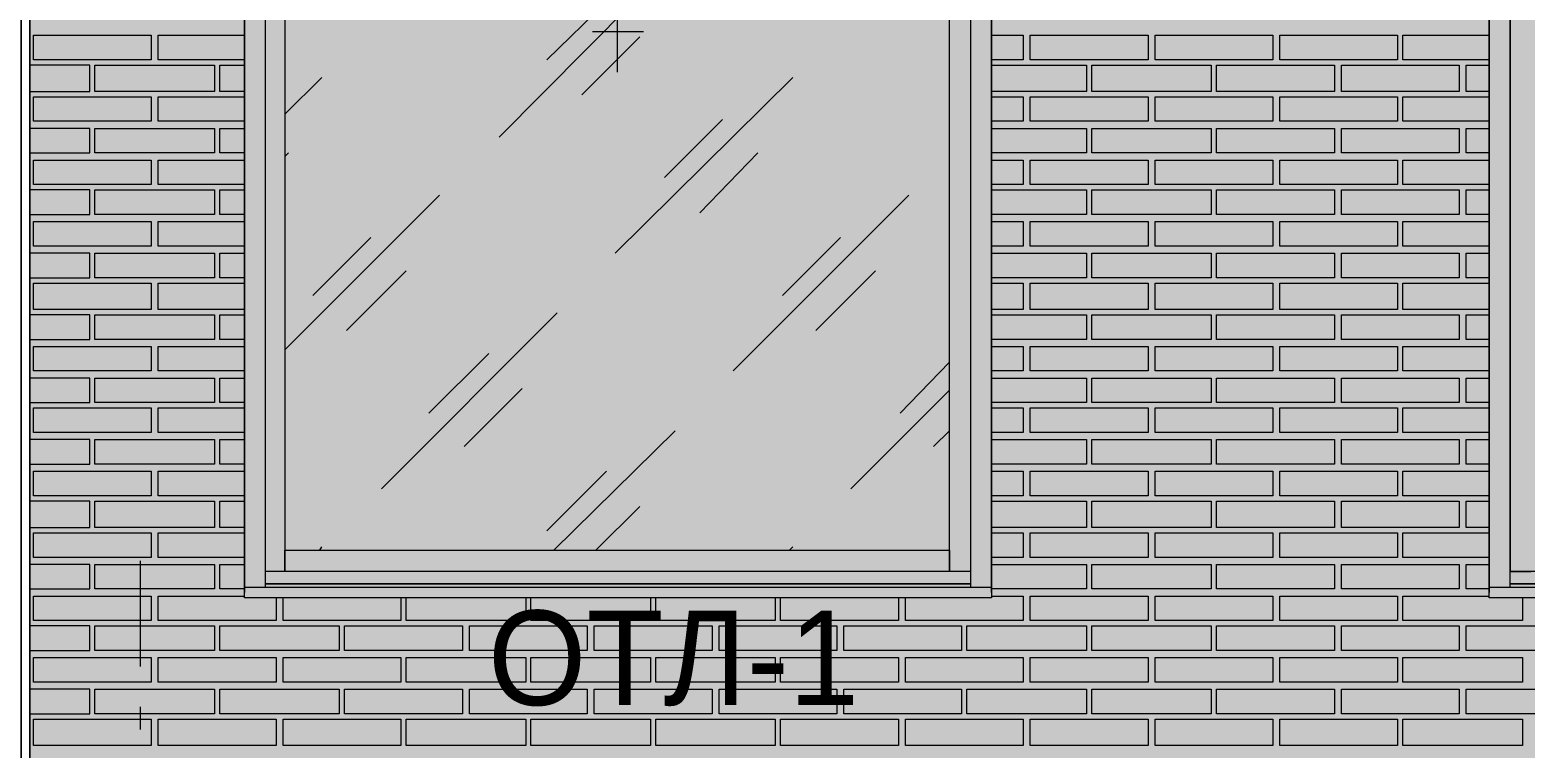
# Model space of a CAD drawing. Header units: millimetres. Extents: x -28928 to 100580, y -22867 to 36490.
# Drawn here: x 52663 to 56261, y 16519 to 18247 of the extents above; entities that cross this region are included whole.
import ezdxf

# ---------------------------------------------------------------- set-up
doc = ezdxf.new("R2010")
doc.units = ezdxf.units.MM
doc.layers.add('PDF _Геометрия', color=7, linetype='Continuous', true_color=0x8f8e8d)
doc.layers.add('PDF _Сплошная заливка', color=7, linetype='Continuous', true_color=0xffffff)
doc.layers.add('PDF _Текст', color=7, linetype='Continuous')

msp = doc.modelspace()

# ---------------------------------------------------------------- hatches: boundary and pattern name
at = {"layer": 'PDF _Сплошная заливка', "true_color": 0xdcd6cf, "transparency": 33554559}
msp.add_hatch(color=254, dxfattribs=at).paths.add_polyline_path([(64868.36313073177, 16343.3513880535), (64868.36313073177, 19592.5821572843), (66268.74774611638, 19592.5821572843), (66268.74774611638, 16343.3513880535), (82239.90159227041, 16343.3513880535), (82239.90159227041, 30089.12061882288), (52662.5938999624, 30089.12061882288), (52662.5938999624, 16343.3513880535), (62173.36313073173, 16343.3513880535), (62173.36313073173, 19592.5821572843), (64271.8246691933, 19592.5821572843), (64271.8246691933, 16343.3513880535)])

# ---------------------------------------------------------------- linework, layer by layer
at = {"layer": 'PDF _Геометрия', "color": 7, "lineweight": 9}
for points in [[(19133.74774611586, 16343.3513880535), (52641.44005380855, 16343.3513880535), (52641.44005380855, 30089.12061882288), (52641.44005380855, 16343.3513880535), (52662.5938999624, 16343.3513880535), (52662.5938999624, 30089.12061882288), (52662.5938999624, 16343.3513880535), (62173.36313073173, 16343.3513880535), (62173.36313073173, 19592.5821572843), (64271.8246691933, 19592.5821572843), (64271.8246691933, 16343.3513880535), (64868.36313073177, 16343.3513880535), (64868.36313073177, 19592.5821572843), (66268.74774611638, 19592.5821572843), (66268.74774611638, 16343.3513880535), (82239.90159227041, 16343.3513880535)], [(53276.05543842394, 19516.42831113045), (53276.05543842394, 16944.12061882274), (53229.5169768855, 16944.12061882274), (53229.5169768855, 19516.42831113045), (53229.5169768855, 19592.5821572843), (53178.74774611626, 19592.5821572843), (53178.74774611626, 19516.42831113045), (53178.74774611626, 16969.50523420736), (53178.74774611626, 16893.35138805351), (53178.74774611626, 19592.5821572843), (54976.82466919319, 19592.5821572843), (54976.82466919319, 16893.35138805351), (54976.82466919319, 16969.50523420736), (54976.82466919319, 19516.42831113045), (54976.82466919319, 19592.5821572843), (54926.05543842395, 19592.5821572843), (54926.05543842395, 19516.42831113045), (54926.05543842395, 16944.12061882274), (54875.28620765472, 16944.12061882274), (54875.28620765472, 19516.42831113045)], [(56275.67082303937, 19491.04369574584), (56224.90159227014, 19491.04369574584), (56224.90159227014, 18242.96677266891), (56224.90159227014, 19516.42831113045), (56224.90159227014, 19592.5821572843), (56174.1323615009, 19592.5821572843), (56174.1323615009, 19516.42831113045), (56174.1323615009, 18242.96677266891), (56174.1323615009, 16969.50523420736), (56174.1323615009, 16893.35138805351), (56174.1323615009, 19592.5821572843), (57976.44005380862, 19592.5821572843)], [(53229.5169768855, 16906.04369574582), (53229.5169768855, 16969.50523420736), (53229.5169768855, 19516.42831113045)], [(54926.05543842395, 19516.42831113045), (54926.05543842395, 16969.50523420736), (54926.05543842395, 16906.04369574582)], [(53792.2092845778, 17989.12061882276), (54215.28620765472, 18416.42831113045)], [(54075.67082303934, 18344.50523420737), (54075.67082303934, 18145.65908036121)], [(53906.44005380858, 18175.2744649766), (54050.28620765472, 18314.88984959198)], [(53991.05543842397, 18090.65908036122), (54130.67082303936, 18230.27446497661)], [(54016.44005380858, 18242.96677266891), (54139.13236150087, 18242.96677266891)], [(56224.90159227014, 16906.04369574582), (56224.90159227014, 16969.50523420736), (56224.90159227014, 18242.96677266891), (56224.90159227014, 16944.12061882274), (56275.67082303937, 16944.12061882274)], [(53276.05543842394, 18044.12061882275), (53364.90159227009, 18132.9667726689)], [(54071.44005380858, 17709.88984959198), (54498.74774611626, 18132.9667726689)], [(54189.90159227009, 17891.81292651505), (54329.51697688548, 18031.42831113044)], [(53276.05543842394, 17942.58215728429), (53284.51697688548, 17951.04369574583)], [(54274.51697688551, 17807.19754189967), (54414.13236150089, 17951.04369574583)], [(53276.05543842394, 17477.19754189967), (53648.36313073165, 17849.50523420736)], [(54354.90159227011, 17426.42831113044), (54777.97851534704, 17849.50523420736)], [(53343.74774611626, 17608.35138805352), (53483.36313073165, 17747.9667726689)], [(54473.36313073165, 17608.35138805352), (54612.97851534704, 17747.9667726689)], [(53424.13236150087, 17523.73600343813), (53567.97851534703, 17667.58215728429)], [(54553.74774611628, 17523.73600343813), (54697.5938999624, 17667.58215728429)], [(53508.74774611626, 17142.96677266889), (53931.82466919319, 17566.04369574583)], [(53622.97851534703, 17324.88984959197), (53766.82466919319, 17468.73600343813)], [(54756.8246691932, 17324.88984959197), (54875.28620765472, 17447.58215728428)], [(53707.5938999624, 17244.50523420736), (53847.2092845778, 17384.12061882274)], [(54638.36313073165, 17142.96677266889), (54875.28620765472, 17379.88984959197)], [(53923.36313073164, 16994.88984959197), (54215.28620765472, 17282.58215728428)], [(54837.2092845778, 17244.50523420736), (54875.28620765472, 17282.58215728428)], [(53906.44005380858, 17041.42831113043), (54050.28620765472, 17185.27446497658)], [(54024.90159227011, 16994.88984959197), (54130.67082303936, 17100.65908036121)], [(53360.67082303934, 16994.88984959197), (53364.90159227009, 17003.35138805351)], [(54490.28620765475, 16994.88984959197), (54498.74774611626, 17003.35138805351)], [(52929.13236150087, 16715.6590803612), (52929.13236150087, 16969.50523420736)], [(54926.05543842395, 16944.12061882274), (53229.5169768855, 16944.12061882274)], [(54926.05543842395, 16914.50523420735), (53229.5169768855, 16914.50523420735), (54926.05543842395, 16914.50523420735)], [(54926.05543842395, 16914.50523420735), (53229.5169768855, 16914.50523420735)], [(57925.67082303939, 16944.12061882274), (56224.90159227014, 16944.12061882274)], [(57925.67082303939, 16914.50523420735), (56224.90159227014, 16914.50523420735), (57925.67082303939, 16914.50523420735)], [(57925.67082303939, 16914.50523420735), (56224.90159227014, 16914.50523420735)], [(53178.74774611626, 16906.04369574582), (53178.74774611626, 16906.04369574582)], [(53178.74774611626, 16880.6590803612), (53178.74774611626, 16884.88984959197)], [(54976.82466919319, 16906.04369574582), (54976.82466919319, 16906.04369574582)], [(54976.82466919319, 16884.88984959197), (54976.82466919319, 16880.6590803612)], [(56174.1323615009, 16906.04369574582), (56174.1323615009, 16906.04369574582)], [(56174.1323615009, 16880.6590803612), (56174.1323615009, 16884.88984959197)], [(52929.13236150087, 16563.35138805351), (52929.13236150087, 16618.35138805351)]]:
    msp.add_lwpolyline(points, dxfattribs=at)
at = {"layer": 'PDF _Геометрия', "lineweight": 9}
for points in [[(52954.51697688548, 18234.50523420736), (52954.51697688548, 18175.2744649766), (52671.05543842395, 18175.2744649766), (52671.05543842395, 18234.50523420736)], [(55353.36313073167, 18234.50523420736), (55353.36313073167, 18175.2744649766), (55069.90159227012, 18175.2744649766), (55069.90159227012, 18234.50523420736)], [(55653.74774611628, 18234.50523420736), (55653.74774611628, 18175.2744649766), (55370.28620765473, 18175.2744649766), (55370.28620765473, 18234.50523420736)], [(55954.13236150089, 18234.50523420736), (55954.13236150089, 18175.2744649766), (55670.67082303937, 18175.2744649766), (55670.67082303937, 18234.50523420736)], [(53106.82466919319, 18099.12061882276), (52962.97851534703, 18099.12061882276), (52819.13236150086, 18099.12061882276), (52819.13236150086, 18162.58215728429), (52962.97851534703, 18162.58215728429), (53106.82466919319, 18162.58215728429)], [(55505.67082303937, 18099.12061882276), (55361.8246691932, 18099.12061882276), (55217.97851534703, 18099.12061882276), (55217.97851534703, 18162.58215728429), (55361.8246691932, 18162.58215728429), (55505.67082303937, 18162.58215728429)], [(55801.8246691932, 18099.12061882276), (55662.20928457781, 18099.12061882276), (55518.36313073168, 18099.12061882276), (55518.36313073168, 18162.58215728429), (55662.20928457781, 18162.58215728429), (55801.8246691932, 18162.58215728429)], [(56102.20928457784, 18099.12061882276), (55962.59389996245, 18099.12061882276), (55818.74774611628, 18099.12061882276), (55818.74774611628, 18162.58215728429), (55962.59389996245, 18162.58215728429), (56102.20928457784, 18162.58215728429)], [(52954.51697688548, 18086.42831113044), (52954.51697688548, 18027.19754189968), (52671.05543842395, 18027.19754189968), (52671.05543842395, 18086.42831113044)], [(55353.36313073167, 18086.42831113044), (55353.36313073167, 18027.19754189968), (55069.90159227012, 18027.19754189968), (55069.90159227012, 18086.42831113044)], [(55653.74774611628, 18086.42831113044), (55653.74774611628, 18027.19754189968), (55370.28620765473, 18027.19754189968), (55370.28620765473, 18086.42831113044)], [(55954.13236150089, 18086.42831113044), (55954.13236150089, 18027.19754189968), (55670.67082303937, 18027.19754189968), (55670.67082303937, 18086.42831113044)], [(53106.82466919319, 17951.04369574583), (52962.97851534703, 17951.04369574583), (52819.13236150086, 17951.04369574583), (52819.13236150086, 18010.2744649766), (52962.97851534703, 18010.2744649766), (53106.82466919319, 18010.2744649766)], [(55505.67082303937, 17951.04369574583), (55361.8246691932, 17951.04369574583), (55217.97851534703, 17951.04369574583), (55217.97851534703, 18010.2744649766), (55361.8246691932, 18010.2744649766), (55505.67082303937, 18010.2744649766)], [(55801.8246691932, 17951.04369574583), (55662.20928457781, 17951.04369574583), (55518.36313073168, 17951.04369574583), (55518.36313073168, 18010.2744649766), (55662.20928457781, 18010.2744649766), (55801.8246691932, 18010.2744649766)], [(56102.20928457784, 17951.04369574583), (55962.59389996245, 17951.04369574583), (55818.74774611628, 17951.04369574583), (55818.74774611628, 18010.2744649766), (55962.59389996245, 18010.2744649766), (56102.20928457784, 18010.2744649766)], [(52954.51697688548, 17934.12061882275), (52954.51697688548, 17874.88984959198), (52671.05543842395, 17874.88984959198), (52671.05543842395, 17934.12061882275)], [(55353.36313073167, 17934.12061882275), (55353.36313073167, 17874.88984959198), (55069.90159227012, 17874.88984959198), (55069.90159227012, 17934.12061882275)], [(55653.74774611628, 17934.12061882275), (55653.74774611628, 17874.88984959198), (55370.28620765473, 17874.88984959198), (55370.28620765473, 17934.12061882275)], [(55954.13236150089, 17934.12061882275), (55954.13236150089, 17874.88984959198), (55670.67082303937, 17874.88984959198), (55670.67082303937, 17934.12061882275)], [(53106.82466919319, 17802.9667726689), (52962.97851534703, 17802.9667726689), (52819.13236150086, 17802.9667726689), (52819.13236150086, 17862.19754189968), (52962.97851534703, 17862.19754189968), (53106.82466919319, 17862.19754189968)], [(55505.67082303937, 17802.9667726689), (55361.8246691932, 17802.9667726689), (55217.97851534703, 17802.9667726689), (55217.97851534703, 17862.19754189968), (55361.8246691932, 17862.19754189968), (55505.67082303937, 17862.19754189968)], [(55801.8246691932, 17802.9667726689), (55662.20928457781, 17802.9667726689), (55518.36313073168, 17802.9667726689), (55518.36313073168, 17862.19754189968), (55662.20928457781, 17862.19754189968), (55801.8246691932, 17862.19754189968)], [(56102.20928457784, 17802.9667726689), (55962.59389996245, 17802.9667726689), (55818.74774611628, 17802.9667726689), (55818.74774611628, 17862.19754189968), (55962.59389996245, 17862.19754189968), (56102.20928457784, 17862.19754189968)], [(52954.51697688548, 17786.04369574583), (52954.51697688548, 17726.81292651505), (52671.05543842395, 17726.81292651505), (52671.05543842395, 17786.04369574583)], [(55353.36313073167, 17786.04369574583), (55353.36313073167, 17726.81292651505), (55069.90159227012, 17726.81292651505), (55069.90159227012, 17786.04369574583)], [(55653.74774611628, 17786.04369574583), (55653.74774611628, 17726.81292651505), (55370.28620765473, 17726.81292651505), (55370.28620765473, 17786.04369574583)], [(55954.13236150089, 17786.04369574583), (55954.13236150089, 17726.81292651505), (55670.67082303937, 17726.81292651505), (55670.67082303937, 17786.04369574583)], [(53106.82466919319, 17650.65908036121), (52962.97851534703, 17650.65908036121), (52819.13236150086, 17650.65908036121), (52819.13236150086, 17709.88984959198), (52962.97851534703, 17709.88984959198), (53106.82466919319, 17709.88984959198)], [(55505.67082303937, 17650.65908036121), (55361.8246691932, 17650.65908036121), (55217.97851534703, 17650.65908036121), (55217.97851534703, 17709.88984959198), (55361.8246691932, 17709.88984959198), (55505.67082303937, 17709.88984959198)], [(55801.8246691932, 17650.65908036121), (55662.20928457781, 17650.65908036121), (55518.36313073168, 17650.65908036121), (55518.36313073168, 17709.88984959198), (55662.20928457781, 17709.88984959198), (55801.8246691932, 17709.88984959198)], [(56102.20928457784, 17650.65908036121), (55962.59389996245, 17650.65908036121), (55818.74774611628, 17650.65908036121), (55818.74774611628, 17709.88984959198), (55962.59389996245, 17709.88984959198), (56102.20928457784, 17709.88984959198)], [(52954.51697688548, 17637.9667726689), (52954.51697688548, 17574.50523420736), (52671.05543842395, 17574.50523420736), (52671.05543842395, 17637.9667726689)], [(55353.36313073167, 17637.9667726689), (55353.36313073167, 17574.50523420736), (55069.90159227012, 17574.50523420736), (55069.90159227012, 17637.9667726689)], [(55653.74774611628, 17637.9667726689), (55653.74774611628, 17574.50523420736), (55370.28620765473, 17574.50523420736), (55370.28620765473, 17637.9667726689)], [(55954.13236150089, 17637.9667726689), (55954.13236150089, 17574.50523420736), (55670.67082303937, 17574.50523420736), (55670.67082303937, 17637.9667726689)], [(53106.82466919319, 17502.58215728429), (52962.97851534703, 17502.58215728429), (52819.13236150086, 17502.58215728429), (52819.13236150086, 17561.81292651505), (52962.97851534703, 17561.81292651505), (53106.82466919319, 17561.81292651505)], [(55505.67082303937, 17502.58215728429), (55361.8246691932, 17502.58215728429), (55217.97851534703, 17502.58215728429), (55217.97851534703, 17561.81292651505), (55361.8246691932, 17561.81292651505), (55505.67082303937, 17561.81292651505)], [(55801.8246691932, 17502.58215728429), (55662.20928457781, 17502.58215728429), (55518.36313073168, 17502.58215728429), (55518.36313073168, 17561.81292651505), (55662.20928457781, 17561.81292651505), (55801.8246691932, 17561.81292651505)], [(56102.20928457784, 17502.58215728429), (55962.59389996245, 17502.58215728429), (55818.74774611628, 17502.58215728429), (55818.74774611628, 17561.81292651505), (55962.59389996245, 17561.81292651505), (56102.20928457784, 17561.81292651505)], [(52954.51697688548, 17485.6590803612), (52954.51697688548, 17426.42831113044), (52671.05543842395, 17426.42831113044), (52671.05543842395, 17485.6590803612)], [(55353.36313073167, 17485.6590803612), (55353.36313073167, 17426.42831113044), (55069.90159227012, 17426.42831113044), (55069.90159227012, 17485.6590803612)], [(55653.74774611628, 17485.6590803612), (55653.74774611628, 17426.42831113044), (55370.28620765473, 17426.42831113044), (55370.28620765473, 17485.6590803612)], [(55954.13236150089, 17485.6590803612), (55954.13236150089, 17426.42831113044), (55670.67082303937, 17426.42831113044), (55670.67082303937, 17485.6590803612)], [(53106.82466919319, 17350.27446497659), (52962.97851534703, 17350.27446497659), (52819.13236150086, 17350.27446497659), (52819.13236150086, 17409.50523420736), (52962.97851534703, 17409.50523420736), (53106.82466919319, 17409.50523420736)], [(55505.67082303937, 17350.27446497659), (55361.8246691932, 17350.27446497659), (55217.97851534703, 17350.27446497659), (55217.97851534703, 17409.50523420736), (55361.8246691932, 17409.50523420736), (55505.67082303937, 17409.50523420736)], [(55801.8246691932, 17350.27446497659), (55662.20928457781, 17350.27446497659), (55518.36313073168, 17350.27446497659), (55518.36313073168, 17409.50523420736), (55662.20928457781, 17409.50523420736), (55801.8246691932, 17409.50523420736)], [(56102.20928457784, 17350.27446497659), (55962.59389996245, 17350.27446497659), (55818.74774611628, 17350.27446497659), (55818.74774611628, 17409.50523420736), (55962.59389996245, 17409.50523420736), (56102.20928457784, 17409.50523420736)], [(52954.51697688548, 17337.58215728428), (52954.51697688548, 17278.35138805351), (52671.05543842395, 17278.35138805351), (52671.05543842395, 17337.58215728428)], [(55353.36313073167, 17337.58215728428), (55353.36313073167, 17278.35138805351), (55069.90159227012, 17278.35138805351), (55069.90159227012, 17337.58215728428)], [(55653.74774611628, 17337.58215728428), (55653.74774611628, 17278.35138805351), (55370.28620765473, 17278.35138805351), (55370.28620765473, 17337.58215728428)], [(55954.13236150089, 17337.58215728428), (55954.13236150089, 17278.35138805351), (55670.67082303937, 17278.35138805351), (55670.67082303937, 17337.58215728428)], [(53106.82466919319, 17202.19754189967), (52962.97851534703, 17202.19754189967), (52819.13236150086, 17202.19754189967), (52819.13236150086, 17261.42831113044), (52962.97851534703, 17261.42831113044), (53106.82466919319, 17261.42831113044)], [(55505.67082303937, 17202.19754189967), (55361.8246691932, 17202.19754189967), (55217.97851534703, 17202.19754189967), (55217.97851534703, 17261.42831113044), (55361.8246691932, 17261.42831113044), (55505.67082303937, 17261.42831113044)], [(55801.8246691932, 17202.19754189967), (55662.20928457781, 17202.19754189967), (55518.36313073168, 17202.19754189967), (55518.36313073168, 17261.42831113044), (55662.20928457781, 17261.42831113044), (55801.8246691932, 17261.42831113044)], [(56102.20928457784, 17202.19754189967), (55962.59389996245, 17202.19754189967), (55818.74774611628, 17202.19754189967), (55818.74774611628, 17261.42831113044), (55962.59389996245, 17261.42831113044), (56102.20928457784, 17261.42831113044)], [(52954.51697688548, 17185.27446497658), (52954.51697688548, 17126.04369574582), (52671.05543842395, 17126.04369574582), (52671.05543842395, 17185.27446497658)], [(55353.36313073167, 17185.27446497658), (55353.36313073167, 17126.04369574582), (55069.90159227012, 17126.04369574582), (55069.90159227012, 17185.27446497658)], [(55653.74774611628, 17185.27446497658), (55653.74774611628, 17126.04369574582), (55370.28620765473, 17126.04369574582), (55370.28620765473, 17185.27446497658)], [(55954.13236150089, 17185.27446497658), (55954.13236150089, 17126.04369574582), (55670.67082303937, 17126.04369574582), (55670.67082303937, 17185.27446497658)], [(53106.82466919319, 17049.88984959197), (52962.97851534703, 17049.88984959197), (52819.13236150086, 17049.88984959197), (52819.13236150086, 17113.35138805351), (52962.97851534703, 17113.35138805351), (53106.82466919319, 17113.35138805351)], [(55505.67082303937, 17049.88984959197), (55361.8246691932, 17049.88984959197), (55217.97851534703, 17049.88984959197), (55217.97851534703, 17113.35138805351), (55361.8246691932, 17113.35138805351), (55505.67082303937, 17113.35138805351)], [(55801.8246691932, 17049.88984959197), (55662.20928457781, 17049.88984959197), (55518.36313073168, 17049.88984959197), (55518.36313073168, 17113.35138805351), (55662.20928457781, 17113.35138805351), (55801.8246691932, 17113.35138805351)], [(56102.20928457784, 17049.88984959197), (55962.59389996245, 17049.88984959197), (55818.74774611628, 17049.88984959197), (55818.74774611628, 17113.35138805351), (55962.59389996245, 17113.35138805351), (56102.20928457784, 17113.35138805351)], [(52954.51697688548, 17037.19754189967), (52954.51697688548, 16977.96677266889), (52671.05543842395, 16977.96677266889), (52671.05543842395, 17037.19754189967)], [(55353.36313073167, 17037.19754189967), (55353.36313073167, 16977.96677266889), (55069.90159227012, 16977.96677266889), (55069.90159227012, 17037.19754189967)], [(55653.74774611628, 17037.19754189967), (55653.74774611628, 16977.96677266889), (55370.28620765473, 16977.96677266889), (55370.28620765473, 17037.19754189967)], [(55954.13236150089, 17037.19754189967), (55954.13236150089, 16977.96677266889), (55670.67082303937, 16977.96677266889), (55670.67082303937, 17037.19754189967)], [(53106.82466919319, 16901.81292651505), (52962.97851534703, 16901.81292651505), (52819.13236150086, 16901.81292651505), (52819.13236150086, 16961.04369574582), (52962.97851534703, 16961.04369574582), (53106.82466919319, 16961.04369574582)], [(55505.67082303937, 16901.81292651505), (55361.8246691932, 16901.81292651505), (55217.97851534703, 16901.81292651505), (55217.97851534703, 16961.04369574582), (55361.8246691932, 16961.04369574582), (55505.67082303937, 16961.04369574582)], [(55801.8246691932, 16901.81292651505), (55662.20928457781, 16901.81292651505), (55518.36313073168, 16901.81292651505), (55518.36313073168, 16961.04369574582), (55662.20928457781, 16961.04369574582), (55801.8246691932, 16961.04369574582)], [(56102.20928457784, 16901.81292651505), (55962.59389996245, 16901.81292651505), (55818.74774611628, 16901.81292651505), (55818.74774611628, 16961.04369574582), (55962.59389996245, 16961.04369574582), (56102.20928457784, 16961.04369574582)], [(52954.51697688548, 16884.88984959197), (52954.51697688548, 16825.65908036119), (52671.05543842395, 16825.65908036119), (52671.05543842395, 16884.88984959197)], [(55353.36313073167, 16884.88984959197), (55353.36313073167, 16825.65908036119), (55069.90159227012, 16825.65908036119), (55069.90159227012, 16884.88984959197)], [(55653.74774611628, 16884.88984959197), (55653.74774611628, 16825.65908036119), (55370.28620765473, 16825.65908036119), (55370.28620765473, 16884.88984959197)], [(55954.13236150089, 16884.88984959197), (55954.13236150089, 16825.65908036119), (55670.67082303937, 16825.65908036119), (55670.67082303937, 16884.88984959197)], [(53106.82466919319, 16753.73600343812), (52962.97851534703, 16753.73600343812), (52819.13236150086, 16753.73600343812), (52819.13236150086, 16812.96677266889), (52962.97851534703, 16812.96677266889), (53106.82466919319, 16812.96677266889)], [(53407.20928457781, 16753.73600343812), (53263.36313073164, 16753.73600343812), (53119.51697688548, 16753.73600343812), (53119.51697688548, 16812.96677266889), (53263.36313073164, 16812.96677266889), (53407.20928457781, 16812.96677266889)], [(53703.36313073165, 16753.73600343812), (53563.74774611626, 16753.73600343812), (53419.90159227011, 16753.73600343812), (53419.90159227011, 16812.96677266889), (53563.74774611626, 16812.96677266889), (53703.36313073165, 16812.96677266889)], [(54003.74774611628, 16753.73600343812), (53864.13236150089, 16753.73600343812), (53720.28620765472, 16753.73600343812), (53720.28620765472, 16812.96677266889), (53864.13236150089, 16812.96677266889), (54003.74774611628, 16812.96677266889)], [(54304.13236150087, 16753.73600343812), (54160.28620765473, 16753.73600343812), (54020.67082303934, 16753.73600343812), (54020.67082303934, 16812.96677266889), (54160.28620765473, 16812.96677266889), (54304.13236150087, 16812.96677266889)], [(54604.51697688551, 16753.73600343812), (54460.67082303934, 16753.73600343812), (54321.05543842395, 16753.73600343812), (54321.05543842395, 16812.96677266889), (54460.67082303934, 16812.96677266889), (54604.51697688551, 16812.96677266889)], [(54904.90159227012, 16753.73600343812), (54761.05543842395, 16753.73600343812), (54621.44005380856, 16753.73600343812), (54621.44005380856, 16812.96677266889), (54761.05543842395, 16812.96677266889), (54904.90159227012, 16812.96677266889)], [(55205.28620765473, 16753.73600343812), (55061.44005380859, 16753.73600343812), (54917.59389996242, 16753.73600343812), (54917.59389996242, 16812.96677266889), (55061.44005380859, 16812.96677266889), (55205.28620765473, 16812.96677266889)], [(55505.67082303937, 16753.73600343812), (55361.8246691932, 16753.73600343812), (55217.97851534703, 16753.73600343812), (55217.97851534703, 16812.96677266889), (55361.8246691932, 16812.96677266889), (55505.67082303937, 16812.96677266889)], [(55801.8246691932, 16753.73600343812), (55662.20928457781, 16753.73600343812), (55518.36313073168, 16753.73600343812), (55518.36313073168, 16812.96677266889), (55662.20928457781, 16812.96677266889), (55801.8246691932, 16812.96677266889)], [(56102.20928457784, 16753.73600343812), (55962.59389996245, 16753.73600343812), (55818.74774611628, 16753.73600343812), (55818.74774611628, 16812.96677266889), (55962.59389996245, 16812.96677266889), (56102.20928457784, 16812.96677266889)], [(56402.59389996245, 16753.73600343812), (56258.74774611628, 16753.73600343812), (56119.13236150089, 16753.73600343812), (56119.13236150089, 16812.96677266889), (56258.74774611628, 16812.96677266889), (56402.59389996245, 16812.96677266889)], [(52954.51697688548, 16736.81292651504), (52954.51697688548, 16677.58215728427), (52671.05543842395, 16677.58215728427), (52671.05543842395, 16736.81292651504)], [(53254.90159227011, 16736.81292651504), (53254.90159227011, 16677.58215728427), (52971.44005380856, 16677.58215728427), (52971.44005380856, 16736.81292651504)], [(53555.28620765472, 16736.81292651504), (53555.28620765472, 16677.58215728427), (53271.82466919319, 16677.58215728427), (53271.82466919319, 16736.81292651504)], [(53855.67082303934, 16736.81292651504), (53855.67082303934, 16677.58215728427), (53567.97851534703, 16677.58215728427), (53567.97851534703, 16736.81292651504)], [(54156.05543842397, 16736.81292651504), (54156.05543842397, 16677.58215728427), (53868.36313073165, 16677.58215728427), (53868.36313073165, 16736.81292651504)], [(54456.44005380856, 16736.81292651504), (54456.44005380856, 16677.58215728427), (54168.74774611628, 16677.58215728427), (54168.74774611628, 16736.81292651504)], [(54752.59389996242, 16736.81292651504), (54752.59389996242, 16677.58215728427), (54469.13236150087, 16677.58215728427), (54469.13236150087, 16736.81292651504)], [(55052.97851534703, 16736.81292651504), (55052.97851534703, 16677.58215728427), (54769.51697688551, 16677.58215728427), (54769.51697688551, 16736.81292651504)], [(55353.36313073167, 16736.81292651504), (55353.36313073167, 16677.58215728427), (55069.90159227012, 16677.58215728427), (55069.90159227012, 16736.81292651504)], [(55653.74774611628, 16736.81292651504), (55653.74774611628, 16677.58215728427), (55370.28620765473, 16677.58215728427), (55370.28620765473, 16736.81292651504)], [(55954.13236150089, 16736.81292651504), (55954.13236150089, 16677.58215728427), (55670.67082303937, 16677.58215728427), (55670.67082303937, 16736.81292651504)], [(56254.51697688553, 16736.81292651504), (56254.51697688553, 16677.58215728427), (55966.8246691932, 16677.58215728427), (55966.8246691932, 16736.81292651504)], [(53106.82466919319, 16601.42831113043), (52962.97851534703, 16601.42831113043), (52819.13236150086, 16601.42831113043), (52819.13236150086, 16660.65908036119), (52962.97851534703, 16660.65908036119), (53106.82466919319, 16660.65908036119)], [(53407.20928457781, 16601.42831113043), (53263.36313073164, 16601.42831113043), (53119.51697688548, 16601.42831113043), (53119.51697688548, 16660.65908036119), (53263.36313073164, 16660.65908036119), (53407.20928457781, 16660.65908036119)], [(53703.36313073165, 16601.42831113043), (53563.74774611626, 16601.42831113043), (53419.90159227011, 16601.42831113043), (53419.90159227011, 16660.65908036119), (53563.74774611626, 16660.65908036119), (53703.36313073165, 16660.65908036119)], [(54003.74774611628, 16601.42831113043), (53864.13236150089, 16601.42831113043), (53720.28620765472, 16601.42831113043), (53720.28620765472, 16660.65908036119), (53864.13236150089, 16660.65908036119), (54003.74774611628, 16660.65908036119)], [(54304.13236150087, 16601.42831113043), (54160.28620765473, 16601.42831113043), (54020.67082303934, 16601.42831113043), (54020.67082303934, 16660.65908036119), (54160.28620765473, 16660.65908036119), (54304.13236150087, 16660.65908036119)], [(54604.51697688551, 16601.42831113043), (54460.67082303934, 16601.42831113043), (54321.05543842395, 16601.42831113043), (54321.05543842395, 16660.65908036119), (54460.67082303934, 16660.65908036119), (54604.51697688551, 16660.65908036119)], [(54904.90159227012, 16601.42831113043), (54761.05543842395, 16601.42831113043), (54621.44005380856, 16601.42831113043), (54621.44005380856, 16660.65908036119), (54761.05543842395, 16660.65908036119), (54904.90159227012, 16660.65908036119)], [(55205.28620765473, 16601.42831113043), (55061.44005380859, 16601.42831113043), (54917.59389996242, 16601.42831113043), (54917.59389996242, 16660.65908036119), (55061.44005380859, 16660.65908036119), (55205.28620765473, 16660.65908036119)], [(55505.67082303937, 16601.42831113043), (55361.8246691932, 16601.42831113043), (55217.97851534703, 16601.42831113043), (55217.97851534703, 16660.65908036119), (55361.8246691932, 16660.65908036119), (55505.67082303937, 16660.65908036119)], [(55801.8246691932, 16601.42831113043), (55662.20928457781, 16601.42831113043), (55518.36313073168, 16601.42831113043), (55518.36313073168, 16660.65908036119), (55662.20928457781, 16660.65908036119), (55801.8246691932, 16660.65908036119)], [(56102.20928457784, 16601.42831113043), (55962.59389996245, 16601.42831113043), (55818.74774611628, 16601.42831113043), (55818.74774611628, 16660.65908036119), (55962.59389996245, 16660.65908036119), (56102.20928457784, 16660.65908036119)], [(56402.59389996245, 16601.42831113043), (56258.74774611628, 16601.42831113043), (56119.13236150089, 16601.42831113043), (56119.13236150089, 16660.65908036119), (56258.74774611628, 16660.65908036119), (56402.59389996245, 16660.65908036119)], [(52954.51697688548, 16588.73600343812), (52954.51697688548, 16525.27446497658), (52671.05543842395, 16525.27446497658), (52671.05543842395, 16588.73600343812)], [(53254.90159227011, 16588.73600343812), (53254.90159227011, 16525.27446497658), (52971.44005380856, 16525.27446497658), (52971.44005380856, 16588.73600343812)], [(53555.28620765472, 16588.73600343812), (53555.28620765472, 16525.27446497658), (53271.82466919319, 16525.27446497658), (53271.82466919319, 16588.73600343812)], [(53855.67082303934, 16588.73600343812), (53855.67082303934, 16525.27446497658), (53567.97851534703, 16525.27446497658), (53567.97851534703, 16588.73600343812)], [(54156.05543842397, 16588.73600343812), (54156.05543842397, 16525.27446497658), (53868.36313073165, 16525.27446497658), (53868.36313073165, 16588.73600343812)], [(54456.44005380856, 16588.73600343812), (54456.44005380856, 16525.27446497658), (54168.74774611628, 16525.27446497658), (54168.74774611628, 16588.73600343812)], [(54752.59389996242, 16588.73600343812), (54752.59389996242, 16525.27446497658), (54469.13236150087, 16525.27446497658), (54469.13236150087, 16588.73600343812)], [(55052.97851534703, 16588.73600343812), (55052.97851534703, 16525.27446497658), (54769.51697688551, 16525.27446497658), (54769.51697688551, 16588.73600343812)], [(55353.36313073167, 16588.73600343812), (55353.36313073167, 16525.27446497658), (55069.90159227012, 16525.27446497658), (55069.90159227012, 16588.73600343812)], [(55653.74774611628, 16588.73600343812), (55653.74774611628, 16525.27446497658), (55370.28620765473, 16525.27446497658), (55370.28620765473, 16588.73600343812)], [(55954.13236150089, 16588.73600343812), (55954.13236150089, 16525.27446497658), (55670.67082303937, 16525.27446497658), (55670.67082303937, 16588.73600343812)], [(56254.51697688553, 16588.73600343812), (56254.51697688553, 16525.27446497658), (55966.8246691932, 16525.27446497658), (55966.8246691932, 16588.73600343812)]]:
    msp.add_lwpolyline(points, close=True, dxfattribs=at)
for points in [[(53178.74774611626, 18175.2744649766), (52971.44005380856, 18175.2744649766), (52971.44005380856, 18234.50523420736), (53178.74774611626, 18234.50523420736)], [(54976.82466919319, 18234.50523420736), (55052.97851534703, 18234.50523420736), (55052.97851534703, 18175.2744649766), (54976.82466919319, 18175.2744649766)], [(56174.1323615009, 18175.2744649766), (55966.8246691932, 18175.2744649766), (55966.8246691932, 18234.50523420736), (56174.1323615009, 18234.50523420736)], [(52662.5938999624, 18162.58215728429), (52662.5938999624, 18162.58215728429)], [(52662.5938999624, 18099.12061882276), (52806.44005380855, 18099.12061882276), (52806.44005380855, 18162.58215728429), (52662.5938999624, 18162.58215728429)], [(53178.74774611626, 18099.12061882276), (53119.51697688548, 18099.12061882276), (53119.51697688548, 18162.58215728429), (53178.74774611626, 18162.58215728429)], [(54976.82466919319, 18162.58215728429), (55061.44005380859, 18162.58215728429), (55205.28620765473, 18162.58215728429), (55205.28620765473, 18099.12061882276), (55061.44005380859, 18099.12061882276), (54976.82466919319, 18099.12061882276)], [(56174.1323615009, 18099.12061882276), (56119.13236150089, 18099.12061882276), (56119.13236150089, 18162.58215728429), (56174.1323615009, 18162.58215728429)], [(52662.5938999624, 18099.12061882276), (52662.5938999624, 18099.12061882276)], [(53178.74774611626, 18027.19754189968), (52971.44005380856, 18027.19754189968), (52971.44005380856, 18086.42831113044), (53178.74774611626, 18086.42831113044)], [(54976.82466919319, 18086.42831113044), (55052.97851534703, 18086.42831113044), (55052.97851534703, 18027.19754189968), (54976.82466919319, 18027.19754189968)], [(56174.1323615009, 18027.19754189968), (55966.8246691932, 18027.19754189968), (55966.8246691932, 18086.42831113044), (56174.1323615009, 18086.42831113044)], [(52662.5938999624, 18010.2744649766), (52662.5938999624, 18010.2744649766)], [(52662.5938999624, 17951.04369574583), (52806.44005380855, 17951.04369574583), (52806.44005380855, 18010.2744649766), (52662.5938999624, 18010.2744649766)], [(53178.74774611626, 17951.04369574583), (53119.51697688548, 17951.04369574583), (53119.51697688548, 18010.2744649766), (53178.74774611626, 18010.2744649766)], [(54976.82466919319, 18010.2744649766), (55061.44005380859, 18010.2744649766), (55205.28620765473, 18010.2744649766), (55205.28620765473, 17951.04369574583), (55061.44005380859, 17951.04369574583), (54976.82466919319, 17951.04369574583)], [(56174.1323615009, 17951.04369574583), (56119.13236150089, 17951.04369574583), (56119.13236150089, 18010.2744649766), (56174.1323615009, 18010.2744649766)], [(52662.5938999624, 17951.04369574583), (52662.5938999624, 17951.04369574583)], [(53178.74774611626, 17874.88984959198), (52971.44005380856, 17874.88984959198), (52971.44005380856, 17934.12061882275), (53178.74774611626, 17934.12061882275)], [(54976.82466919319, 17934.12061882275), (55052.97851534703, 17934.12061882275), (55052.97851534703, 17874.88984959198), (54976.82466919319, 17874.88984959198)], [(56174.1323615009, 17874.88984959198), (55966.8246691932, 17874.88984959198), (55966.8246691932, 17934.12061882275), (56174.1323615009, 17934.12061882275)], [(52662.5938999624, 17862.19754189968), (52662.5938999624, 17862.19754189968)], [(52662.5938999624, 17802.9667726689), (52806.44005380855, 17802.9667726689), (52806.44005380855, 17862.19754189968), (52662.5938999624, 17862.19754189968)], [(53178.74774611626, 17802.9667726689), (53119.51697688548, 17802.9667726689), (53119.51697688548, 17862.19754189968), (53178.74774611626, 17862.19754189968)], [(54976.82466919319, 17862.19754189968), (55061.44005380859, 17862.19754189968), (55205.28620765473, 17862.19754189968), (55205.28620765473, 17802.9667726689), (55061.44005380859, 17802.9667726689), (54976.82466919319, 17802.9667726689)], [(56174.1323615009, 17802.9667726689), (56119.13236150089, 17802.9667726689), (56119.13236150089, 17862.19754189968), (56174.1323615009, 17862.19754189968)], [(52662.5938999624, 17802.9667726689), (52662.5938999624, 17802.9667726689)], [(53178.74774611626, 17726.81292651505), (52971.44005380856, 17726.81292651505), (52971.44005380856, 17786.04369574583), (53178.74774611626, 17786.04369574583)], [(54976.82466919319, 17786.04369574583), (55052.97851534703, 17786.04369574583), (55052.97851534703, 17726.81292651505), (54976.82466919319, 17726.81292651505)], [(56174.1323615009, 17726.81292651505), (55966.8246691932, 17726.81292651505), (55966.8246691932, 17786.04369574583), (56174.1323615009, 17786.04369574583)], [(52662.5938999624, 17709.88984959198), (52662.5938999624, 17709.88984959198)], [(52662.5938999624, 17650.65908036121), (52806.44005380855, 17650.65908036121), (52806.44005380855, 17709.88984959198), (52662.5938999624, 17709.88984959198)], [(53178.74774611626, 17650.65908036121), (53119.51697688548, 17650.65908036121), (53119.51697688548, 17709.88984959198), (53178.74774611626, 17709.88984959198)], [(54976.82466919319, 17709.88984959198), (55061.44005380859, 17709.88984959198), (55205.28620765473, 17709.88984959198), (55205.28620765473, 17650.65908036121), (55061.44005380859, 17650.65908036121), (54976.82466919319, 17650.65908036121)], [(56174.1323615009, 17650.65908036121), (56119.13236150089, 17650.65908036121), (56119.13236150089, 17709.88984959198), (56174.1323615009, 17709.88984959198)], [(52662.5938999624, 17650.65908036121), (52662.5938999624, 17650.65908036121)], [(53178.74774611626, 17574.50523420736), (52971.44005380856, 17574.50523420736), (52971.44005380856, 17637.9667726689), (53178.74774611626, 17637.9667726689)], [(54976.82466919319, 17637.9667726689), (55052.97851534703, 17637.9667726689), (55052.97851534703, 17574.50523420736), (54976.82466919319, 17574.50523420736)], [(56174.1323615009, 17574.50523420736), (55966.8246691932, 17574.50523420736), (55966.8246691932, 17637.9667726689), (56174.1323615009, 17637.9667726689)], [(52662.5938999624, 17561.81292651505), (52662.5938999624, 17561.81292651505)], [(52662.5938999624, 17502.58215728429), (52806.44005380855, 17502.58215728429), (52806.44005380855, 17561.81292651505), (52662.5938999624, 17561.81292651505)], [(53178.74774611626, 17502.58215728429), (53119.51697688548, 17502.58215728429), (53119.51697688548, 17561.81292651505), (53178.74774611626, 17561.81292651505)], [(54976.82466919319, 17561.81292651505), (55061.44005380859, 17561.81292651505), (55205.28620765473, 17561.81292651505), (55205.28620765473, 17502.58215728429), (55061.44005380859, 17502.58215728429), (54976.82466919319, 17502.58215728429)], [(56174.1323615009, 17502.58215728429), (56119.13236150089, 17502.58215728429), (56119.13236150089, 17561.81292651505), (56174.1323615009, 17561.81292651505)], [(52662.5938999624, 17502.58215728429), (52662.5938999624, 17502.58215728429)], [(53178.74774611626, 17426.42831113044), (52971.44005380856, 17426.42831113044), (52971.44005380856, 17485.6590803612), (53178.74774611626, 17485.6590803612)], [(54976.82466919319, 17485.6590803612), (55052.97851534703, 17485.6590803612), (55052.97851534703, 17426.42831113044), (54976.82466919319, 17426.42831113044)], [(56174.1323615009, 17426.42831113044), (55966.8246691932, 17426.42831113044), (55966.8246691932, 17485.6590803612), (56174.1323615009, 17485.6590803612)], [(52662.5938999624, 17409.50523420736), (52662.5938999624, 17409.50523420736)], [(52662.5938999624, 17350.27446497659), (52806.44005380855, 17350.27446497659), (52806.44005380855, 17409.50523420736), (52662.5938999624, 17409.50523420736)], [(53178.74774611626, 17350.27446497659), (53119.51697688548, 17350.27446497659), (53119.51697688548, 17409.50523420736), (53178.74774611626, 17409.50523420736)], [(54976.82466919319, 17409.50523420736), (55061.44005380859, 17409.50523420736), (55205.28620765473, 17409.50523420736), (55205.28620765473, 17350.27446497659), (55061.44005380859, 17350.27446497659), (54976.82466919319, 17350.27446497659)], [(56174.1323615009, 17350.27446497659), (56119.13236150089, 17350.27446497659), (56119.13236150089, 17409.50523420736), (56174.1323615009, 17409.50523420736)], [(52662.5938999624, 17350.27446497659), (52662.5938999624, 17350.27446497659)], [(53178.74774611626, 17278.35138805351), (52971.44005380856, 17278.35138805351), (52971.44005380856, 17337.58215728428), (53178.74774611626, 17337.58215728428)], [(54976.82466919319, 17337.58215728428), (55052.97851534703, 17337.58215728428), (55052.97851534703, 17278.35138805351), (54976.82466919319, 17278.35138805351)], [(56174.1323615009, 17278.35138805351), (55966.8246691932, 17278.35138805351), (55966.8246691932, 17337.58215728428), (56174.1323615009, 17337.58215728428)], [(52662.5938999624, 17261.42831113044), (52662.5938999624, 17261.42831113044)], [(52662.5938999624, 17202.19754189967), (52806.44005380855, 17202.19754189967), (52806.44005380855, 17261.42831113044), (52662.5938999624, 17261.42831113044)], [(53178.74774611626, 17202.19754189967), (53119.51697688548, 17202.19754189967), (53119.51697688548, 17261.42831113044), (53178.74774611626, 17261.42831113044)], [(54976.82466919319, 17261.42831113044), (55061.44005380859, 17261.42831113044), (55205.28620765473, 17261.42831113044), (55205.28620765473, 17202.19754189967), (55061.44005380859, 17202.19754189967), (54976.82466919319, 17202.19754189967)], [(56174.1323615009, 17202.19754189967), (56119.13236150089, 17202.19754189967), (56119.13236150089, 17261.42831113044), (56174.1323615009, 17261.42831113044)], [(52662.5938999624, 17202.19754189967), (52662.5938999624, 17202.19754189967)], [(53178.74774611626, 17126.04369574582), (52971.44005380856, 17126.04369574582), (52971.44005380856, 17185.27446497658), (53178.74774611626, 17185.27446497658)], [(54976.82466919319, 17185.27446497658), (55052.97851534703, 17185.27446497658), (55052.97851534703, 17126.04369574582), (54976.82466919319, 17126.04369574582)], [(56174.1323615009, 17126.04369574582), (55966.8246691932, 17126.04369574582), (55966.8246691932, 17185.27446497658), (56174.1323615009, 17185.27446497658)], [(52662.5938999624, 17113.35138805351), (52662.5938999624, 17113.35138805351)], [(52662.5938999624, 17049.88984959197), (52806.44005380855, 17049.88984959197), (52806.44005380855, 17113.35138805351), (52662.5938999624, 17113.35138805351)], [(53178.74774611626, 17049.88984959197), (53119.51697688548, 17049.88984959197), (53119.51697688548, 17113.35138805351), (53178.74774611626, 17113.35138805351)], [(54976.82466919319, 17113.35138805351), (55061.44005380859, 17113.35138805351), (55205.28620765473, 17113.35138805351), (55205.28620765473, 17049.88984959197), (55061.44005380859, 17049.88984959197), (54976.82466919319, 17049.88984959197)], [(56174.1323615009, 17049.88984959197), (56119.13236150089, 17049.88984959197), (56119.13236150089, 17113.35138805351), (56174.1323615009, 17113.35138805351)], [(52662.5938999624, 17049.88984959197), (52662.5938999624, 17049.88984959197)], [(53178.74774611626, 16977.96677266889), (52971.44005380856, 16977.96677266889), (52971.44005380856, 17037.19754189967), (53178.74774611626, 17037.19754189967)], [(54976.82466919319, 17037.19754189967), (55052.97851534703, 17037.19754189967), (55052.97851534703, 16977.96677266889), (54976.82466919319, 16977.96677266889)], [(56174.1323615009, 16977.96677266889), (55966.8246691932, 16977.96677266889), (55966.8246691932, 17037.19754189967), (56174.1323615009, 17037.19754189967)], [(52662.5938999624, 16961.04369574582), (52662.5938999624, 16961.04369574582)], [(52662.5938999624, 16901.81292651505), (52806.44005380855, 16901.81292651505), (52806.44005380855, 16961.04369574582), (52662.5938999624, 16961.04369574582)], [(53178.74774611626, 16901.81292651505), (53119.51697688548, 16901.81292651505), (53119.51697688548, 16961.04369574582), (53178.74774611626, 16961.04369574582)], [(54976.82466919319, 16961.04369574582), (55061.44005380859, 16961.04369574582), (55205.28620765473, 16961.04369574582), (55205.28620765473, 16901.81292651505), (55061.44005380859, 16901.81292651505), (54976.82466919319, 16901.81292651505)], [(56174.1323615009, 16901.81292651505), (56119.13236150089, 16901.81292651505), (56119.13236150089, 16961.04369574582), (56174.1323615009, 16961.04369574582)], [(52662.5938999624, 16901.81292651505), (52662.5938999624, 16901.81292651505)], [(53254.90159227011, 16880.6590803612), (53254.90159227011, 16825.65908036119), (52971.44005380856, 16825.65908036119), (52971.44005380856, 16884.88984959197), (53178.74774611626, 16884.88984959197)], [(53555.28620765472, 16880.6590803612), (53555.28620765472, 16825.65908036119), (53271.82466919319, 16825.65908036119), (53271.82466919319, 16880.6590803612)], [(53855.67082303934, 16880.6590803612), (53855.67082303934, 16825.65908036119), (53567.97851534703, 16825.65908036119), (53567.97851534703, 16880.6590803612)], [(54156.05543842397, 16880.6590803612), (54156.05543842397, 16825.65908036119), (53868.36313073165, 16825.65908036119), (53868.36313073165, 16880.6590803612)], [(54456.44005380856, 16880.6590803612), (54456.44005380856, 16825.65908036119), (54168.74774611628, 16825.65908036119), (54168.74774611628, 16880.6590803612)], [(54752.59389996242, 16880.6590803612), (54752.59389996242, 16825.65908036119), (54469.13236150087, 16825.65908036119), (54469.13236150087, 16880.6590803612)], [(54976.82466919319, 16884.88984959197), (55052.97851534703, 16884.88984959197), (55052.97851534703, 16825.65908036119), (54769.51697688551, 16825.65908036119), (54769.51697688551, 16880.6590803612)], [(56254.51697688553, 16880.6590803612), (56254.51697688553, 16825.65908036119), (55966.8246691932, 16825.65908036119), (55966.8246691932, 16884.88984959197), (56174.1323615009, 16884.88984959197)], [(52662.5938999624, 16812.96677266889), (52662.5938999624, 16812.96677266889)], [(52662.5938999624, 16753.73600343812), (52806.44005380855, 16753.73600343812), (52806.44005380855, 16812.96677266889), (52662.5938999624, 16812.96677266889)], [(52662.5938999624, 16753.73600343812), (52662.5938999624, 16753.73600343812)], [(52662.5938999624, 16660.65908036119), (52662.5938999624, 16660.65908036119)], [(52662.5938999624, 16601.42831113043), (52806.44005380855, 16601.42831113043), (52806.44005380855, 16660.65908036119), (52662.5938999624, 16660.65908036119)], [(52662.5938999624, 16601.42831113043), (52662.5938999624, 16601.42831113043)]]:
    msp.add_lwpolyline(points, dxfattribs=at)
at = {"layer": 'PDF _Геометрия', "color": 7, "lineweight": 9}
for points in [[(54875.28620765472, 16944.12061882274), (53276.05543842394, 16944.12061882274), (53276.05543842394, 16994.88984959197), (54875.28620765472, 16994.88984959197)], [(54976.82466919319, 16880.6590803612), (53178.74774611626, 16880.6590803612), (53178.74774611626, 16906.04369574582), (54976.82466919319, 16906.04369574582)], [(57976.44005380862, 16880.6590803612), (56174.1323615009, 16880.6590803612), (56174.1323615009, 16906.04369574582), (57976.44005380862, 16906.04369574582)]]:
    msp.add_lwpolyline(points, close=True, dxfattribs=at)
at = {"layer": 'PDF _Сплошная заливка', "lineweight": 9, "transparency": 33554559}
msp.add_solid([(53276.05543842394, 19491.04369574584), (53276.05543842394, 16994.88984959197), (54875.25237842395, 19491.04369574584), (54875.25237842395, 16994.88984959197)], dxfattribs=at)

# ---------------------------------------------------------------- texts
at = {"layer": 'PDF _Текст', "insert": (53764.81216900979, 16734.55054492689), "char_height": 227.7084847294893, "attachment_point": 4, "style": ''}
msp.add_mtext('ОТЛ-1', dxfattribs=at)

doc.saveas('drawing.dxf')
